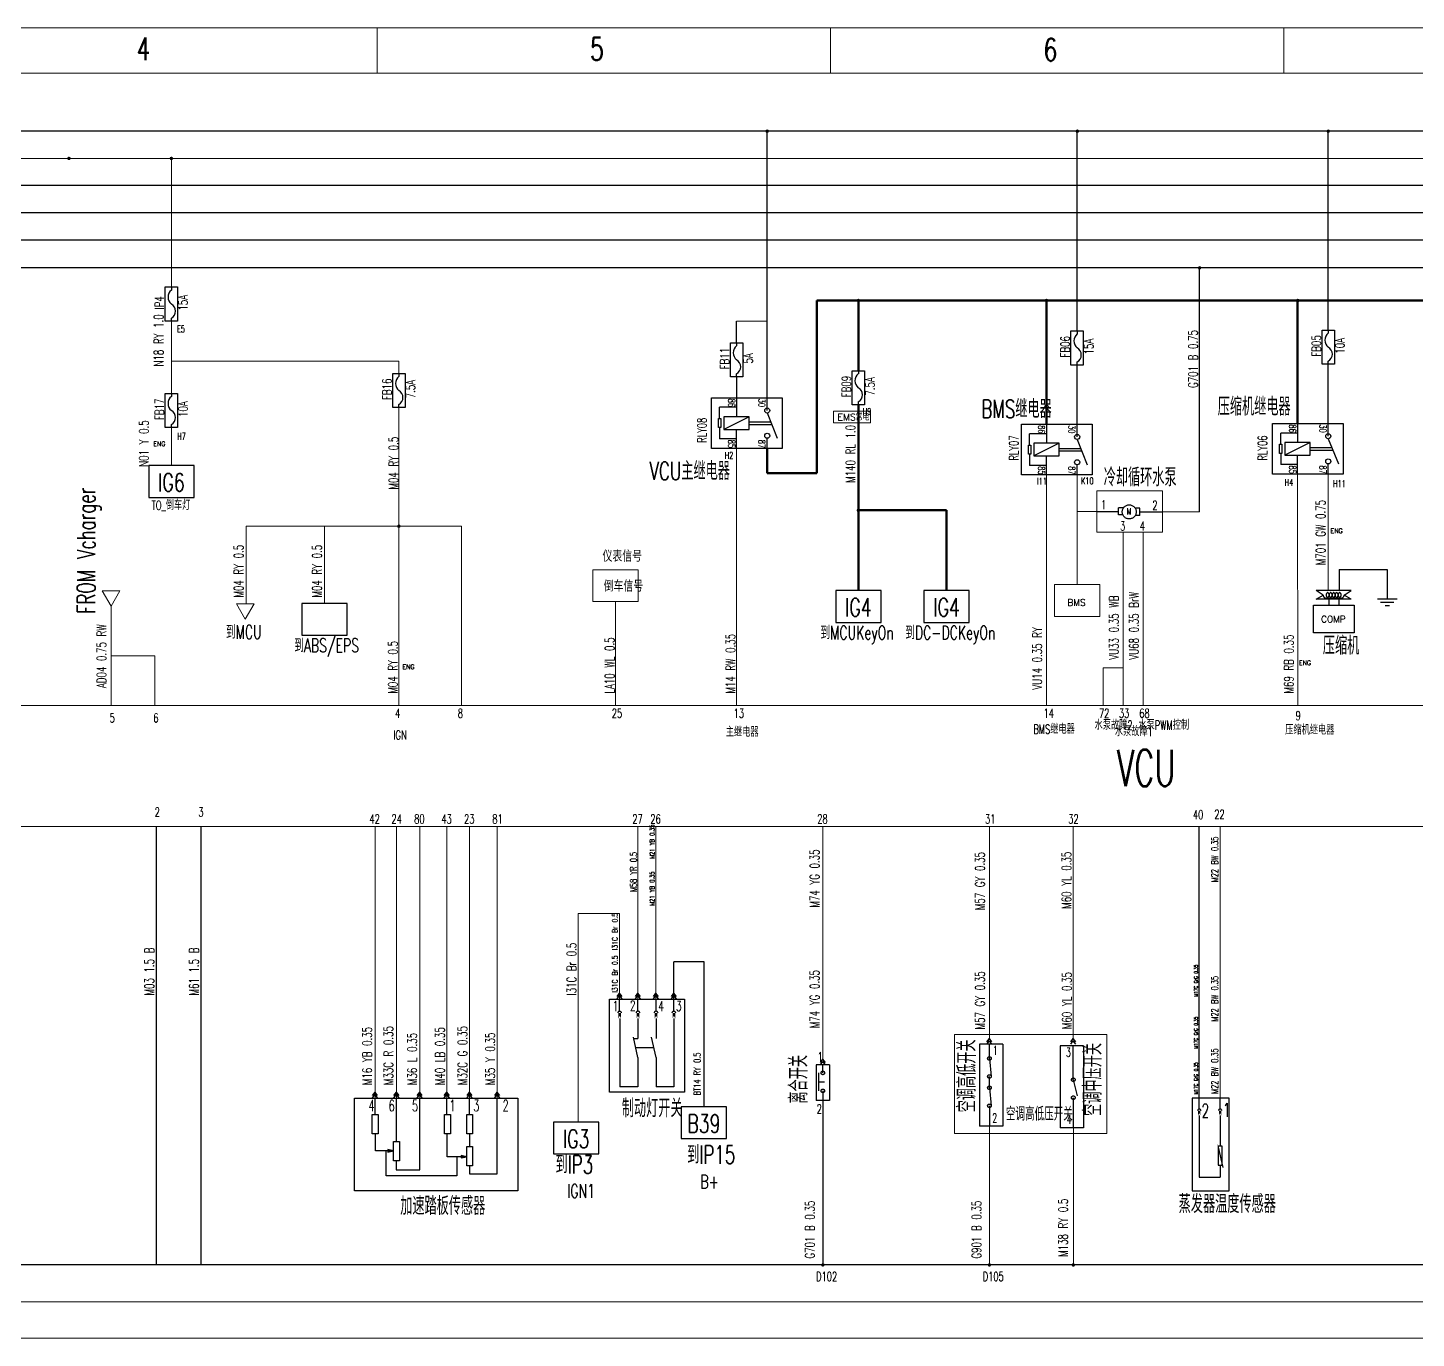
# Model space of a CAD drawing. Extents: x -5608 to -3197, y -2048 to 96.
# Drawn here: x -5281 to -4974.8, y -1742.8 to -1453.8 of the extents above; entities that cross this region are included whole.
import ezdxf
from ezdxf.enums import TextEntityAlignment as Align

# ---------------------------------------------------------------- set-up
doc = ezdxf.new("R2010")
doc.units = 0
doc.header["$LTSCALE"] = 25.4
doc.header["$MEASUREMENT"] = 0
for name, pattern in [('CENTER', [16, 13, -1, 1, -1]), ('DASHED', [0.75, 0.5, -0.25]), ('DASHED2', [0.375, 0.25, -0.125]), ('DASHEDX2', [38.1, 25.4, -12.7]), ('HIDDEN', [9.525, 6.35, -3.175]), ('PHANTOM', [17, 12, -1, 1, -1, 1, -1])]:
    doc.linetypes.add(name, pattern=pattern)
for name, color, linetype, lineweight in [('0Filament', 7, 'CONTINUOUS', 20), ('4CONTOUR', 4, 'CONTINUOUS', 50), ('5PHANTOM', 6, 'PHANTOM', 20), ('Lin', 4, 'CONTINUOUS', 50)]:
    doc.layers.add(name, color=color, linetype=linetype, lineweight=lineweight)
for name, color, linetype in [('1CENTER', 1, 'CENTER'), ('2FRAM', 2, 'CONTINUOUS'), ('3DASHED', 3, 'DASHED'), ('blue', 5, 'CONTINUOUS'), ('br', 35, 'CONTINUOUS'), ('LEGEND', 1, 'CONTINUOUS'), ('other layer', 7, 'CONTINUOUS'), ('导线', 7, 'CONTINUOUS')]:
    doc.layers.add(name, color=color, linetype=linetype)
doc.styles.add('HZ', font='txt.shx', dxfattribs={"width": 0.618, "height": 2.5, "bigfont": 'hztxt.shx'})
doc.styles.add('R', font='ROMANS.SHX')
doc.styles.add('样式 1', font='txt.shx', dxfattribs={"width": 0.7, "bigfont": 'gbcbig.shx'})

# ---------------------------------------------------------------- blocks, each defined once
blk = doc.blocks.new('pointer')
at = {"layer": 'other layer'}
blk.add_lwpolyline([(-5, 7), (-5, 0), (5, 0), (5, 7)], close=True, dxfattribs=at)
at = {"layer": 'other layer', "style": 'HZ', "width": 0.7, "flags": 8}
blk.add_attdef('FR', text='', height=4, dxfattribs=at).set_placement((0, 1.3), align=Align.CENTER)
blk = doc.blocks.new('RLY')
at = {"layer": 'LEGEND', "color": 1}
for p, q in [((-8.94, 14.75), (-8.94, 9.22)), ((0, 11.06), (0, 14.75)), ((-8.94, 11.99), (-13.88, 11.99)), ((-13.88, 8.71), (-13.88, 11.99)), ((-5.25, 9.22), (-12.63, 9.22)), ((-5.25, 9.22), (-12.63, 5.53)), ((-12.63, 9.22), (-12.63, 5.53)), ((-5.25, 5.53), (-5.25, 9.22)), ((0, 10.33), (2.95, 2.95)), ((-13.88, 6.05), (-13.88, 2.77)), ((-12.63, 5.53), (-5.25, 5.53)), ((-8.94, 0), (-8.94, 5.53)), ((-5.25, 7.74), (1.03, 7.74)), ((-5.25, 7.01), (1.33, 7.01)), ((-8.94, 2.77), (-13.88, 2.77)), ((0, 0), (0, 2.95))]:
    blk.add_line(p, q, dxfattribs=at)
at = {"layer": 'LEGEND', "color": 1, "ltscale": 5}
blk.add_lwpolyline([(-16.22, 14.75), (4.35, 14.75), (4.35, 0), (-16.22, 0)], close=True, dxfattribs=at)
at = {"layer": 'LEGEND', "color": 1}
blk.add_lwpolyline([(-14.25, 8.71), (-13.52, 8.71), (-13.52, 6.05), (-14.25, 6.05)], close=True, dxfattribs=at)
for centre in [(0, 11.06), (0, 3.69)]:
    blk.add_circle(centre, 0.738, dxfattribs=at)
at = {"layer": 'LEGEND', "color": 1, "ltscale": 0.1, "style": 'HZ', "width": 0.67}
for s, p in [('86', (-11.39, 14.5)), ('30', (-2.55, 14.5)), ('85', (-11.39, 2.51)), ('87', (-2.55, 2.51))]:
    blk.add_text(s, height=2, rotation=270, dxfattribs=at).set_placement(p)
blk = doc.blocks.new('FUSE')
at = {"layer": 'other layer', "color": 1}
for p, q in [((0, 7.53), (0, 6.85)), ((0, 0), (0, 0.68))]:
    blk.add_line(p, q, dxfattribs=at)
at = {"layer": 'other layer', "color": 1, "linetype": 'HIDDEN'}
blk.add_lwpolyline([(-1.36, 7.53), (1.36, 7.53), (1.36, 0), (-1.36, 0)], close=True, dxfattribs=at)
at = {"layer": 'other layer', "color": 1}
for centre, radius, start, end in [((1.24, 5.31), 1.98, 128.8945, 231.1055), ((-0.84, 2.22), 1.75, 298.4847, 61.5153)]:
    blk.add_arc(centre, radius, start, end, dxfattribs=at)
at = {"layer": 'other layer', "linetype": 'DASHED2', "style": 'HZ', "width": 0.7}
for tag, p in [('FUSE', (-1.64, 4.03)), ('10A', (3.57, 4.06))]:
    blk.add_attdef(tag, text='', height=2, rotation=90, dxfattribs=at).set_placement(p, align=Align.CENTER)
blk = doc.blocks.new('gnd')
at = {"layer": 'blue', "color": 2, "ltscale": 0.1}
for p, q in [((0, 0), (0, -3.01)), ((-2.16, -3.01), (2.16, -3.01)), ((-1.46, -3.77), (1.46, -3.77)), ((-0.48, -4.52), (0.48, -4.52))]:
    blk.add_line(p, q, dxfattribs=at)

msp = doc.modelspace()

# ---------------------------------------------------------------- hatches: boundary and pattern name
at = {"layer": '0Filament', "ltscale": 0.1}
for points in [[(-5118.34, -1476.6, 1), (-5117.55, -1476.6, 1)], [(-5049.94, -1476.6, 1), (-5049.15, -1476.6, 1)], [(-4994.6, -1476.6, 1), (-4993.81, -1476.6, 1)], [(-5272.32, -1482.6, 1), (-5271.53, -1482.6, 1)], [(-5249.74, -1482.6, 1), (-5248.95, -1482.6, 1)], [(-5022.98, -1506.74, 1), (-5022.19, -1506.74, 1)], [(-5098.23, -1513.93, 1), (-5097.44, -1513.93, 1)], [(-5056.73, -1513.93, 1), (-5055.93, -1513.93, 1)], [(-5001.33, -1513.93, 1), (-5000.53, -1513.93, 1)], [(-5098.23, -1560.2, 1), (-5097.44, -1560.2, 1)], [(-5199.57, -1563.71, 1), (-5198.77, -1563.71, 1)], [(-5106.06, -1726.6, 1), (-5105.27, -1726.6, 1)], [(-5069.33, -1726.6, 1), (-5068.54, -1726.6, 1)], [(-5050.83, -1726.6, 1), (-5050.04, -1726.6, 1)]]:
    msp.add_hatch(color=0, dxfattribs=at).paths.add_polyline_path(points)
at = {"layer": '1CENTER', "linetype": 'DASHEDX2', "ltscale": 0.1}
for points in [[(-5201.58, -1701.16), (-5201.58, -1701.7), (-5200.36, -1701.43)], [(-5185.44, -1702.46), (-5185.44, -1703), (-5184.21, -1702.73)]]:
    msp.add_hatch(color=256, dxfattribs=at).paths.add_polyline_path(points)

# ---------------------------------------------------------------- linework, layer by layer
at = {"layer": '0Filament', "color": 7}
msp.add_line((-5603.98, -1453.79), (-3501.98, -1453.79), dxfattribs=at)
at = {"layer": '0Filament'}
for p, q in [((-5203.98, -1463.79), (-5203.98, -1453.79)), ((-5103.98, -1463.79), (-5103.98, -1453.79)), ((-5003.98, -1463.79), (-5003.98, -1453.79)), ((-5124.7, -1546.54), (-5124.7, -1603.25)), ((-5049.58, -1552.38), (-5049.58, -1576.59)), ((-5000.96, -1552.21), (-5000.93, -1603.25)), ((-4994.21, -1552.21), (-4994.21, -1577.85)), ((-5039.43, -1594.94), (-5043.85, -1594.94)), ((-5204.41, -1689.82), (-5204.41, -1629.94)), ((-5199.7, -1689.82), (-5199.7, -1629.94)), ((-5194.56, -1689.82), (-5194.56, -1629.94)), ((-5188.6, -1689.82), (-5188.6, -1629.94)), ((-5188.6, -1671.58), (-5188.6, -1629.94)), ((-5183.56, -1689.82), (-5183.56, -1629.94)), ((-5177.48, -1689.82), (-5177.48, -1629.94)), ((-5018.04, -1644.26), (-5018.04, -1629.94)), ((-5018.04, -1689.82), (-5018.04, -1644.26))]:
    msp.add_line(p, q, dxfattribs=at)
at = {"layer": '0Filament', "color": 2}
msp.add_line((-5593.98, -1463.79), (-3511.98, -1463.79), dxfattribs=at)
at = {"layer": '0Filament', "linetype": 'Continuous'}
msp.add_line((-5056.33, -1552.38), (-5056.33, -1603.25), dxfattribs=at)
at = {"layer": '0Filament', "color": 0, "ltscale": 0.1}
for p, q in [((-5146.44, -1629.94), (-5146.44, -1667.97)), ((-5142.47, -1667.98), (-5142.47, -1629.94)), ((-5068.93, -1629.94), (-5068.93, -1676.66)), ((-5050.43, -1629.94), (-5050.43, -1676.66))]:
    msp.add_line(p, q, dxfattribs=at)
at = {"layer": '0Filament', "ltscale": 0.1}
msp.add_line((-5105.67, -1681.21), (-5105.67, -1629.94), dxfattribs=at)
at = {"layer": '0Filament', "color": 2, "ltscale": 0.1}
msp.add_line((-5068.93, -1696), (-5068.93, -1726.6), dxfattribs=at)
at = {"layer": '0Filament', "color": 7, "linetype": 'Continuous'}
msp.add_lwpolyline([(-5306.42, -1603.25), (-4791.79, -1603.25), (-4791.79, -1629.94), (-5306.42, -1629.94)], close=True, dxfattribs=at)
at = {"layer": '1CENTER', "color": 1, "linetype": 'ByBlock'}
msp.add_line((-3581.45, -1476.6), (-5502.67, -1476.6), dxfattribs=at)
at = {"layer": '1CENTER', "color": 1}
for p, q in [((-5117.94, -1535.68), (-5117.94, -1476.6)), ((-5049.55, -1520.63), (-5049.55, -1476.6)), ((-4994.21, -1520.46), (-4994.21, -1476.6)), ((-5124.7, -1523.24), (-5124.7, -1518.52)), ((-5124.71, -1530.81), (-5124.71, -1535.39)), ((-5049.58, -1541.23), (-5049.58, -1528.16)), ((-4994.21, -1541.06), (-4994.21, -1527.99)), ((-5045.24, -1560.44), (-5040.43, -1560.44)), ((-5040.43, -1561.22), (-5040.43, -1559.67)), ((-5039.39, -1559.67), (-5040.43, -1559.67)), ((-5039.5, -1561.22), (-5040.43, -1561.22)), ((-5035.78, -1559.76), (-5036.76, -1559.76)), ((-5035.78, -1561.32), (-5036.76, -1561.32)), ((-5035.78, -1561.32), (-5035.78, -1559.76)), ((-5035.78, -1560.54), (-5030.78, -1560.54)), ((-4995.34, -1578.88), (-4996.89, -1577.85)), ((-4989.15, -1577.85), (-4996.89, -1577.85)), ((-4996.89, -1579.78), (-4995.34, -1578.88)), ((-4989.15, -1579.78), (-4996.89, -1579.78)), ((-4994.02, -1581.1), (-4994.02, -1579.79)), ((-4991.78, -1581.1), (-4991.78, -1579.79)), ((-4990.7, -1578.88), (-4989.15, -1577.85)), ((-4989.15, -1579.78), (-4990.7, -1578.88)), ((-5131.83, -1691.72), (-5131.83, -1659.75)), ((-5150.48, -1670.68), (-5150.48, -1667.98)), ((-5146.44, -1670.66), (-5146.44, -1667.97)), ((-5142.45, -1670.66), (-5142.45, -1667.97)), ((-5138.53, -1670.68), (-5138.53, -1667.98)), ((-5150.46, -1672.24), (-5150.46, -1687.35)), ((-5146.44, -1672.24), (-5146.44, -1676.7)), ((-5142.45, -1672.24), (-5142.45, -1676.7)), ((-5138.51, -1672.24), (-5138.51, -1687.35)), ((-5146.44, -1680.89), (-5146.44, -1687.35)), ((-5142.45, -1680.89), (-5142.45, -1687.35)), ((-5068.93, -1681.07), (-5068.54, -1685.04)), ((-5050.43, -1685.76), (-5049.57, -1689.32)), ((-5204.96, -1689.24), (-5204.41, -1688.5)), ((-5204.96, -1689.77), (-5204.41, -1689.03)), ((-5203.85, -1689.24), (-5204.41, -1688.5)), ((-5203.85, -1689.77), (-5204.41, -1689.03)), ((-5204.41, -1693.47), (-5204.41, -1689.82)), ((-5204.41, -1693.47), (-5204.41, -1689.82)), ((-5200.25, -1689.24), (-5199.7, -1688.5)), ((-5200.25, -1689.77), (-5199.7, -1689.03)), ((-5199.14, -1689.24), (-5199.7, -1688.5)), ((-5199.14, -1689.77), (-5199.7, -1689.03)), ((-5199.7, -1699.3), (-5199.7, -1689.82)), ((-5199.7, -1699.3), (-5199.7, -1689.82)), ((-5195.11, -1689.24), (-5194.55, -1688.5)), ((-5195.11, -1689.77), (-5194.55, -1689.03)), ((-5194.56, -1705.63), (-5194.56, -1689.82)), ((-5194.56, -1705.63), (-5194.56, -1689.82)), ((-5194, -1689.24), (-5194.55, -1688.5)), ((-5194, -1689.77), (-5194.55, -1689.03)), ((-5189.15, -1689.24), (-5188.59, -1688.5)), ((-5189.15, -1689.77), (-5188.59, -1689.03)), ((-5188.6, -1693.53), (-5188.6, -1689.82)), ((-5188.6, -1693.53), (-5188.6, -1689.82)), ((-5188.04, -1689.24), (-5188.59, -1688.5)), ((-5188.04, -1689.77), (-5188.59, -1689.03)), ((-5184.11, -1689.24), (-5183.56, -1688.5)), ((-5184.11, -1689.77), (-5183.56, -1689.03)), ((-5183, -1689.24), (-5183.56, -1688.5)), ((-5183, -1689.77), (-5183.56, -1689.03)), ((-5183.56, -1693.53), (-5183.56, -1689.82)), ((-5183.56, -1693.53), (-5183.56, -1689.82)), ((-5178.03, -1689.24), (-5177.47, -1688.5)), ((-5178.03, -1689.77), (-5177.47, -1689.03)), ((-5177.48, -1706.48), (-5177.48, -1689.82)), ((-5177.48, -1706.48), (-5177.48, -1689.82)), ((-5176.92, -1689.24), (-5177.47, -1688.5)), ((-5176.92, -1689.77), (-5177.47, -1689.03)), ((-5146.44, -1687.35), (-5150.46, -1687.35)), ((-5138.51, -1687.35), (-5142.45, -1687.35)), ((-5068.93, -1687.54), (-5068.54, -1691.51)), ((-5022.65, -1692.25), (-5022.65, -1689.82)), ((-5018.04, -1692.25), (-5018.04, -1689.82)), ((-5205.04, -1697.68), (-5205.04, -1693.42)), ((-5205.04, -1693.42), (-5203.74, -1693.42)), ((-5205.04, -1697.68), (-5205.04, -1693.42)), ((-5205.04, -1693.42), (-5203.74, -1693.42)), ((-5203.74, -1693.42), (-5203.74, -1697.68)), ((-5203.74, -1693.42), (-5203.74, -1697.68)), ((-5189.09, -1697.68), (-5189.09, -1693.42)), ((-5189.09, -1693.42), (-5187.79, -1693.42)), ((-5189.09, -1697.68), (-5189.09, -1693.42)), ((-5189.09, -1693.42), (-5187.79, -1693.42)), ((-5187.79, -1693.42), (-5187.79, -1697.68)), ((-5187.79, -1693.42), (-5187.79, -1697.68)), ((-5184.21, -1697.68), (-5184.21, -1693.42)), ((-5184.21, -1693.42), (-5182.92, -1693.42)), ((-5184.21, -1697.68), (-5184.21, -1693.42)), ((-5184.21, -1693.42), (-5182.92, -1693.42)), ((-5182.92, -1693.42), (-5182.92, -1697.68)), ((-5182.92, -1693.42), (-5182.92, -1697.68)), ((-5022.66, -1693.66), (-5022.66, -1707.28)), ((-5018.05, -1693.66), (-5018.05, -1700.4)), ((-5203.74, -1697.68), (-5205.04, -1697.68)), ((-5203.74, -1697.68), (-5205.04, -1697.68)), ((-5204.33, -1701.43), (-5204.33, -1697.67)), ((-5204.33, -1701.43), (-5204.33, -1697.67)), ((-5200.34, -1703.63), (-5200.34, -1699.36)), ((-5200.34, -1699.36), (-5199.04, -1699.36)), ((-5200.34, -1703.63), (-5200.34, -1699.36)), ((-5200.34, -1699.36), (-5199.04, -1699.36)), ((-5199.04, -1699.36), (-5199.04, -1703.63)), ((-5199.04, -1699.36), (-5199.04, -1703.63)), ((-5187.79, -1697.68), (-5189.09, -1697.68)), ((-5187.79, -1697.68), (-5189.09, -1697.68)), ((-5188.54, -1702.73), (-5188.54, -1697.68)), ((-5188.54, -1702.73), (-5188.54, -1697.68)), ((-5182.92, -1697.68), (-5184.21, -1697.68)), ((-5182.92, -1697.68), (-5184.21, -1697.68)), ((-5183.51, -1700.53), (-5183.51, -1697.67)), ((-5183.51, -1700.53), (-5183.51, -1697.67)), ((-5200.36, -1701.43), (-5204.33, -1701.43)), ((-5200.36, -1701.43), (-5204.33, -1701.43)), ((-5184.21, -1704.77), (-5184.21, -1700.51)), ((-5184.21, -1700.51), (-5182.92, -1700.51)), ((-5184.21, -1704.77), (-5184.21, -1700.51)), ((-5184.21, -1700.51), (-5182.92, -1700.51)), ((-5182.92, -1700.51), (-5182.92, -1704.77)), ((-5182.92, -1700.51), (-5182.92, -1704.77)), ((-5199.04, -1703.63), (-5200.34, -1703.63)), ((-5199.04, -1703.63), (-5200.34, -1703.63)), ((-5199.75, -1703.61), (-5199.75, -1705.63)), ((-5199.75, -1703.61), (-5199.75, -1705.63)), ((-5184.21, -1702.73), (-5188.54, -1702.73)), ((-5184.21, -1702.73), (-5188.54, -1702.73)), ((-5182.92, -1704.77), (-5184.21, -1704.77)), ((-5182.92, -1704.77), (-5184.21, -1704.77)), ((-5183.6, -1704.73), (-5183.6, -1706.48)), ((-5183.6, -1704.73), (-5183.6, -1706.48)), ((-5018.05, -1704.58), (-5018.05, -1707.28)), ((-5199.75, -1705.63), (-5194.56, -1705.63)), ((-5199.75, -1705.63), (-5194.56, -1705.63)), ((-5183.6, -1706.48), (-5177.48, -1706.48)), ((-5183.6, -1706.48), (-5177.48, -1706.48)), ((-5022.66, -1707.28), (-5018.05, -1707.28))]:
    msp.add_line(p, q, dxfattribs=at)
at = {"layer": '1CENTER', "color": 1, "ltscale": 0.1}
for p, q in [((-5138.53, -1667.98), (-5138.53, -1659.75)), ((-5138.53, -1667.98), (-5138.53, -1659.75)), ((-5131.83, -1659.75), (-5138.53, -1659.75)), ((-5068.93, -1681.07), (-5068.93, -1677.93)), ((-5050.43, -1685.76), (-5050.43, -1678.25)), ((-5105.67, -1684.25), (-5105.67, -1682.48)), ((-5106.6, -1684.25), (-5106.6, -1688.22)), ((-5106.6, -1686.24), (-5105.28, -1686.24)), ((-5068.93, -1687.54), (-5068.93, -1685.04)), ((-5105.67, -1688.22), (-5105.67, -1690.35)), ((-5050.43, -1689.72), (-5050.43, -1696.33)), ((-5068.93, -1691.51), (-5068.93, -1696))]:
    msp.add_line(p, q, dxfattribs=at)
at = {"layer": '1CENTER', "color": 1, "linetype": 'HIDDEN', "ltscale": 5}
for p, q in [((-5151.04, -1667.37), (-5150.48, -1666.64)), ((-5151.04, -1667.9), (-5150.48, -1667.16)), ((-5149.93, -1667.37), (-5150.48, -1666.64)), ((-5149.93, -1667.9), (-5150.48, -1667.16)), ((-5147, -1667.37), (-5146.44, -1666.64)), ((-5147, -1667.9), (-5146.44, -1667.16)), ((-5145.89, -1667.37), (-5146.44, -1666.64)), ((-5145.89, -1667.9), (-5146.44, -1667.16)), ((-5143.03, -1667.41), (-5142.47, -1666.67)), ((-5143.03, -1667.94), (-5142.47, -1667.2)), ((-5141.92, -1667.41), (-5142.47, -1666.67)), ((-5141.92, -1667.94), (-5142.47, -1667.2)), ((-5139.08, -1667.37), (-5138.53, -1666.64)), ((-5139.08, -1667.9), (-5138.53, -1667.16)), ((-5137.97, -1667.37), (-5138.53, -1666.64)), ((-5137.97, -1667.9), (-5138.53, -1667.16)), ((-5202, -1706.98), (-5202, -1701.43)), ((-5186.38, -1702.73), (-5186.38, -1706.98)), ((-5186.38, -1706.98), (-5202, -1706.98))]:
    msp.add_line(p, q, dxfattribs=at)
at = {"layer": '1CENTER', "ltscale": 0.1}
for p, q in [((-5146.44, -1680.89), (-5147.42, -1676.36)), ((-5147.33, -1676.7), (-5146.44, -1676.7)), ((-5142.45, -1680.89), (-5143.43, -1676.36))]:
    msp.add_line(p, q, dxfattribs=at)
at = {"layer": '1CENTER', "color": 1, "linetype": 'DASHEDX2'}
for p, q in [((-5071.15, -1677.93), (-5071.15, -1696)), ((-5066, -1677.93), (-5071.15, -1677.93)), ((-5069.49, -1677.4), (-5068.93, -1676.66)), ((-5069.49, -1677.93), (-5068.93, -1677.19)), ((-5068.38, -1677.4), (-5068.93, -1676.66)), ((-5068.38, -1677.93), (-5068.93, -1677.19)), ((-5066, -1677.93), (-5066, -1696)), ((-5050.99, -1677.4), (-5050.43, -1676.66)), ((-5050.99, -1677.93), (-5050.43, -1677.19)), ((-5049.88, -1677.4), (-5050.43, -1676.66)), ((-5049.88, -1677.93), (-5050.43, -1677.19)), ((-5053.34, -1678.25), (-5053.34, -1696.33)), ((-5048.19, -1678.25), (-5053.34, -1678.25)), ((-5048.19, -1678.25), (-5048.19, -1696.33)), ((-5107.14, -1682.48), (-5107.14, -1690.35)), ((-5104.19, -1682.48), (-5107.14, -1682.48)), ((-5106.22, -1681.95), (-5105.67, -1681.21)), ((-5106.22, -1682.48), (-5105.67, -1681.74)), ((-5105.11, -1681.95), (-5105.67, -1681.21)), ((-5105.11, -1682.48), (-5105.67, -1681.74)), ((-5104.19, -1682.48), (-5104.19, -1690.35)), ((-5104.19, -1690.35), (-5107.14, -1690.35)), ((-5066, -1696), (-5071.15, -1696)), ((-5048.19, -1696.33), (-5053.34, -1696.33))]:
    msp.add_line(p, q, dxfattribs=at)
at = {"layer": '1CENTER', "linetype": 'HIDDEN', "ltscale": 2}
msp.add_line((-5146.93, -1678.67), (-5142.94, -1678.67), dxfattribs=at)
at = {"layer": '1CENTER', "color": 1}
for points in [[(-4988.48, -1587.25), (-4997.48, -1587.25), (-4997.48, -1581.1), (-4988.48, -1581.1)], [(-5018.5, -1704.58), (-5017.6, -1704.58), (-5017.6, -1700.4), (-5018.5, -1700.4)]]:
    msp.add_lwpolyline(points, close=True, dxfattribs=at)
at = {"layer": '1CENTER', "color": 1, "linetype": 'HIDDEN', "ltscale": 5}
for points in [[(-5136.18, -1688.52), (-5152.72, -1688.52), (-5152.72, -1667.98), (-5136.18, -1667.98)], [(-5172.93, -1710.26), (-5208.94, -1710.26), (-5208.94, -1689.82), (-5172.93, -1689.82)], [(-5172.93, -1710.26), (-5208.94, -1710.26), (-5208.94, -1689.82), (-5172.93, -1689.82)], [(-5016.08, -1689.82), (-5024.25, -1689.82), (-5024.25, -1710.26), (-5016.08, -1710.26)]]:
    msp.add_lwpolyline(points, close=True, dxfattribs=at)
at = {"layer": '1CENTER', "color": 1}
for points, const_width in [([(-5150.46, -1672.24), (-5150.46, -1672.24), (-5150.46, -1671.08), (-5150.46, -1671.08)], 0.569), ([(-5146.44, -1672.24), (-5146.44, -1672.24), (-5146.44, -1671.08), (-5146.44, -1671.08)], 0.569), ([(-5142.45, -1672.24), (-5142.45, -1672.24), (-5142.45, -1671.08), (-5142.45, -1671.08)], 0.569), ([(-5138.51, -1672.24), (-5138.51, -1672.24), (-5138.51, -1671.08), (-5138.51, -1671.08)], 0.569), ([(-5022.66, -1693.66), (-5022.66, -1693.66), (-5022.66, -1692.61), (-5022.66, -1692.61)], 0.513), ([(-5018.05, -1693.66), (-5018.05, -1693.66), (-5018.05, -1692.61), (-5018.05, -1692.61)], 0.513)]:
    msp.add_lwpolyline(points, close=True, dxfattribs=dict(at, const_width=const_width))
at = {"layer": '1CENTER', "linetype": 'DASHEDX2', "ltscale": 0.1}
for points in [[(-5200.36, -1701.43), (-5201.58, -1701.16), (-5201.58, -1701.7)], [(-5184.21, -1702.73), (-5185.44, -1702.46), (-5185.44, -1703)]]:
    msp.add_lwpolyline(points, close=True, dxfattribs=at)
at = {"layer": '1CENTER', "color": 1}
msp.add_lwpolyline([(-5018.46, -1700.61), (-5017.49, -1705.1)], dxfattribs=at)
for centre, radius in [((-5038.1, -1560.54), 1.55), ((-5068.93, -1681.07), 0.395), ((-5105.67, -1684.25), 0.395), ((-5068.93, -1685.04), 0.395), ((-5068.93, -1687.54), 0.395), ((-5050.43, -1685.76), 0.395), ((-5105.67, -1688.22), 0.395), ((-5050.43, -1689.72), 0.395), ((-5068.93, -1691.51), 0.395)]:
    msp.add_circle(centre, radius, dxfattribs=at)
for centre, radius, start, end in [((-4994.68, -1578.88), 0.667, 180, 60.2108), ((-4994.01, -1578.88), 0.667, 120, 60), ((-4993.34, -1578.88), 0.667, 118.6855, 60), ((-4992.67, -1578.88), 0.667, 118.6854, 61.3146), ((-4992.03, -1578.88), 0.667, 116.1039, 60), ((-4991.37, -1578.88), 0.667, 118.6854, 0), ((-5150.48, -1671.12), 0.442, 13.9264, 163.9525), ((-5146.44, -1671.1), 0.442, 13.9264, 163.9525), ((-5142.45, -1671.1), 0.442, 13.9264, 163.9525), ((-5138.53, -1671.12), 0.442, 13.9264, 163.9525), ((-5022.65, -1692.65), 0.399, 16.0475, 166.0736), ((-5018.04, -1692.65), 0.399, 16.0475, 166.0736)]:
    msp.add_arc(centre, radius, start, end, dxfattribs=at)
for points in [[(-5018.34, -1700.59), (-5018.62, -1699.88), (-5018.58, -1700.64)], [(-5017.77, -1704.39), (-5017.49, -1705.1), (-5017.53, -1704.34)]]:
    msp.add_solid(points, dxfattribs=at)
at = {"layer": '2FRAM', "color": 2, "ltscale": 0.1}
for p, q in [((-3581.45, -1506.74), (-5502.67, -1506.74)), ((-5252.73, -1629.94), (-5252.73, -1726.6)), ((-5242.88, -1629.94), (-5242.88, -1726.6)), ((-5105.67, -1690.35), (-5105.67, -1726.6)), ((-3581.45, -1726.6), (-5502.67, -1726.6))]:
    msp.add_line(p, q, dxfattribs=at)
at = {"layer": '2FRAM', "color": 2}
for p, q in [((-5022.58, -1560.54), (-5022.58, -1506.74)), ((-4991.81, -1573.24), (-4991.81, -1577.85)), ((-4991.81, -1573.24), (-4981.2, -1573.24)), ((-4981.2, -1573.24), (-4981.2, -1576.7))]:
    msp.add_line(p, q, dxfattribs=at)
at = {"layer": '2FRAM', "color": 0, "linetype": 'Continuous'}
for p, q in [((-5022.65, -1668.66), (-5022.65, -1629.94)), ((-5022.65, -1689.82), (-5022.65, -1668.66))]:
    msp.add_line(p, q, dxfattribs=at)
at = {"layer": '3DASHED', "color": 3, "linetype": 'ByBlock'}
msp.add_line((-3581.45, -1494.6), (-5502.67, -1494.6), dxfattribs=at)
at = {"layer": '3DASHED', "color": 88, "linetype": 'ByBlock', "lineweight": 9}
msp.add_line((-5502.61, -1734.76), (-3581.45, -1734.76), dxfattribs=at)
at = {"layer": '4CONTOUR', "color": 4, "ltscale": 0.1}
for p, q in [((-5106.99, -1513.93), (-4886.9, -1513.93)), ((-5106.99, -1513.93), (-5106.99, -1552.02)), ((-5117.94, -1552.02), (-5117.94, -1546.54)), ((-5106.99, -1552.02), (-5117.94, -1552.02))]:
    msp.add_line(p, q, dxfattribs=at)
at = {"layer": '4CONTOUR', "color": 4}
for p, q in [((-5097.84, -1529.41), (-5097.84, -1514.21)), ((-5056.33, -1541.23), (-5056.33, -1513.93)), ((-5000.96, -1541.06), (-5000.96, -1513.93)), ((-5097.83, -1577.9), (-5097.83, -1536.94)), ((-5097.83, -1560.2), (-5078.39, -1560.2)), ((-5078.39, -1560.2), (-5078.39, -1577.9))]:
    msp.add_line(p, q, dxfattribs=at)
at = {"layer": '4CONTOUR', "color": 140, "lineweight": 9}
msp.add_line((-5502.61, -1742.76), (-3581.45, -1742.76), dxfattribs=at)
at = {"layer": '5PHANTOM', "color": 6, "linetype": 'ByBlock'}
msp.add_line((-3581.45, -1482.6), (-5502.67, -1482.6), dxfattribs=at)
at = {"layer": '5PHANTOM', "color": 6}
for p, q in [((-5249.34, -1510.95), (-5249.34, -1482.6)), ((-5199.17, -1530.01), (-5199.17, -1527.31)), ((-5199.17, -1537.54), (-5199.17, -1603.25)), ((-5232.88, -1580.72), (-5232.88, -1563.71)), ((-5215.6, -1580.72), (-5215.6, -1563.71)), ((-5151.36, -1580.3), (-5151.36, -1603.25)), ((-5159.6, -1695.1), (-5159.6, -1649.12)), ((-5150.48, -1667.98), (-5150.48, -1649.12)), ((-5150.48, -1667.98), (-5150.48, -1658.83))]:
    msp.add_line(p, q, dxfattribs=at)
at = {"layer": '5PHANTOM', "color": 6, "ltscale": 0.1}
for p, q in [((-5249.34, -1518.48), (-5249.34, -1534.42)), ((-5249.34, -1541.95), (-5249.34, -1550.35)), ((-5159.6, -1649.12), (-5150.48, -1649.12))]:
    msp.add_line(p, q, dxfattribs=at)
at = {"layer": '5PHANTOM', "color": 1, "linetype": 'PHANTOM'}
for p, q in [((-5124.7, -1518.52), (-5117.94, -1518.52)), ((-5199.17, -1563.71), (-5185.33, -1563.71)), ((-5185.33, -1563.71), (-5185.33, -1603.25)), ((-5262.65, -1603.25), (-5262.65, -1581.3)), ((-5262.65, -1592.28), (-5252.99, -1592.28)), ((-5252.99, -1603.25), (-5252.99, -1592.28))]:
    msp.add_line(p, q, dxfattribs=at)
at = {"layer": '5PHANTOM', "color": 6, "linetype": 'ByBlock', "ltscale": 0.1}
for p, q in [((-5199.17, -1527.31), (-5249.34, -1527.31)), ((-5199.17, -1563.71), (-5232.88, -1563.71))]:
    msp.add_line(p, q, dxfattribs=at)
at = {"layer": '5PHANTOM', "color": 0, "linetype": 'PHANTOM'}
for p, q in [((-5045.24, -1560.44), (-5049.58, -1560.44)), ((-5030.78, -1560.54), (-5022.58, -1560.54)), ((-5039.43, -1565.03), (-5039.43, -1603.25)), ((-5035.01, -1565.03), (-5035.01, -1603.25)), ((-5043.85, -1594.94), (-5043.85, -1603.25))]:
    msp.add_line(p, q, dxfattribs=at)
at = {"layer": '5PHANTOM', "color": 2, "linetype": 'Continuous'}
msp.add_line((-5050.4, -1726.6), (-5050.4, -1696.33), dxfattribs=at)
at = {"layer": '5PHANTOM', "color": 1, "linetype": 'PHANTOM'}
for points in [[(-5103.34, -1538.37), (-5095.18, -1538.37), (-5095.18, -1540.94), (-5103.34, -1540.94)], [(-5030.78, -1555.9), (-5030.78, -1565.03), (-5045.24, -1565.03), (-5045.24, -1555.9)]]:
    msp.add_lwpolyline(points, close=True, dxfattribs=at)
at = {"layer": '5PHANTOM', "color": 0, "linetype": 'PHANTOM'}
for points in [[(-5156.36, -1573.3), (-5146.36, -1573.3), (-5146.36, -1580.3), (-5156.36, -1580.3)], [(-5054.58, -1576.59), (-5044.58, -1576.59), (-5044.58, -1583.59), (-5054.58, -1583.59)]]:
    msp.add_lwpolyline(points, close=True, dxfattribs=at)
at = {"layer": '5PHANTOM', "color": 1, "linetype": 'PHANTOM', "flags": 128}
for points in [[(-5262.65, -1581.3), (-5264.59, -1577.94), (-5260.71, -1577.94)], [(-5233.04, -1584.17), (-5234.98, -1580.81), (-5231.1, -1580.81)]]:
    msp.add_lwpolyline(points, close=True, dxfattribs=at)
at = {"layer": '5PHANTOM', "color": 1, "linetype": 'Continuous'}
msp.add_lwpolyline([(-5076.6, -1675.76), (-5043.02, -1675.76), (-5043.02, -1697.59), (-5076.6, -1697.59)], close=True, dxfattribs=at)
at = {"layer": 'blue', "color": 5}
msp.add_line((-3581.45, -1500.6), (-5502.67, -1500.6), dxfattribs=at)
at = {"layer": 'br', "color": 30}
msp.add_line((-3581.45, -1488.6), (-5502.67, -1488.6), dxfattribs=at)

# ---------------------------------------------------------------- block references
at = {"layer": '1CENTER', "linetype": 'DASHED2'}
for p, values in [((-5249.34, -1518.48), {'10A': '15A', 'FUSE': 'IP4'}), ((-5049.58, -1528.16), {'10A': '15A', 'FUSE': 'FB06'}), ((-4994.21, -1527.99), {'10A': '10A', 'FUSE': 'FB05'}), ((-5124.7, -1530.77), {'10A': '5A', 'FUSE': 'FB11'}), ((-5199.17, -1537.54), {'10A': '7.5A', 'FUSE': 'FB16'}), ((-5249.34, -1541.95), {'10A': '10A', 'FUSE': 'FB17'})]:
    msp.add_blockref('FUSE', p, dxfattribs=at).add_auto_attribs(values)
at = {"layer": '1CENTER', "linetype": 'DASHED2', "rotation": 359.9996162105074}
msp.add_blockref('FUSE', (-5097.84, -1536.94), dxfattribs=at).add_auto_attribs({'10A': '7.5A', 'FUSE': 'FB09'})
at = {"layer": '1CENTER', "xscale": 0.7556831027231965, "yscale": 0.7556831027231965, "zscale": 0.7556831027231965}
for p in [(-5117.94, -1546.54), (-5049.58, -1552.38), (-4994.21, -1552.21)]:
    msp.add_blockref('RLY', p, dxfattribs=at)
at = {"layer": '2FRAM', "color": 2, "ltscale": 0.1}
msp.add_blockref('gnd', (-4981.2, -1576.7), dxfattribs=at)
at = {"layer": '5PHANTOM'}
ref = msp.add_blockref('pointer', (-5249.34, -1557.35), dxfattribs=at)
ref.add_attrib('FR', 'IG6', dxfattribs={"layer": 'other layer', "color": 6, "height": 4, "style": 'HZ', "width": 0.7}).set_placement((-5249.34, -1556.05), align=Align.CENTER)
ref = msp.add_blockref('pointer', (-5131.9, -1698.72), dxfattribs=at)
ref.add_attrib('FR', 'B39', dxfattribs={"layer": 'other layer', "color": 6, "height": 4, "style": 'HZ', "width": 0.7}).set_placement((-5131.9, -1697.42), align=Align.CENTER)
ref = msp.add_blockref('pointer', (-5160.07, -1702.1), dxfattribs=at)
ref.add_attrib('FR', 'IG3', dxfattribs={"layer": 'other layer', "color": 6, "height": 4, "style": 'HZ', "width": 0.7}).set_placement((-5160.07, -1700.8), align=Align.CENTER)
at = {"layer": 'other layer'}
ref = msp.add_blockref('pointer', (-5097.83, -1584.9), dxfattribs=at)
ref.add_attrib('FR', 'IG4', dxfattribs={"color": 6, "height": 4, "style": 'HZ', "width": 0.7}).set_placement((-5097.83, -1583.6), align=Align.CENTER)
ref = msp.add_blockref('pointer', (-5078.39, -1584.9), dxfattribs=at)
ref.add_attrib('FR', 'IG4', dxfattribs={"color": 6, "height": 4, "style": 'HZ', "width": 0.7}).set_placement((-5078.39, -1583.6), align=Align.CENTER)
msp.add_blockref('pointer', (-5215.6, -1587.72), dxfattribs=at)

# ---------------------------------------------------------------- texts
at = {"layer": '0Filament', "style": 'HZ'}
for s, height, width, p in [('4', 5, 0.7, (-5256.98, -1460.95)), ('5', 5, 0.7, (-5156.98, -1460.95)), ('6', 5, 0.7, (-5056.98, -1461.13)), ('BMS继电器', 4, 0.67, (-5070.69, -1539.83)), ('压缩机继电器', 4, 0.67, (-5018.58, -1539.31)), ('VCU主继电器', 4, 0.67, (-5143.88, -1553.51)), ('冷却循环水泵', 4, 0.67, (-5043.73, -1554.89)), ('TO_倒车灯', 2, 0.67, (-5253.69, -1560.1)), ('到MCU', 3, 0.67, (-5237.31, -1588.55)), ('到MCUKeyOn', 3, 0.67, (-5106.19, -1588.68)), ('到DC-DCKeyOn', 3, 0.67, (-5087.47, -1588.68)), ('到ABS/EPS', 3, 0.67, (-5222.22, -1591.5)), ('压缩机', 4, 0.67, (-4995.4, -1592.02)), ('制动灯开关', 4, 0.67, (-5150, -1694.04)), ('到IP3', 4, 0.67, (-5164.63, -1706.46)), ('到IP15', 4, 0.67, (-5135.59, -1704.29)), ('加速踏板传感器', 4, 0.67, (-5198.87, -1715.57)), ('蒸发器温度传感器', 4, 0.67, (-5027.19, -1715.15))]:
    msp.add_text(s, height=height, dxfattribs=dict(at, width=width)).set_placement(p)
at = {"layer": '0Filament', "color": 1, "style": 'HZ', "width": 0.67}
for s, height, p in [('E5', 1.5, (-5248.13, -1520.95)), ('H9', 1.5, (-5096.88, -1539.14)), ('H7', 1.5, (-5248.04, -1544.64)), ('H2', 1.5, (-5127.32, -1548.84)), ('I11', 1.5, (-5058.42, -1554.52)), ('K10', 1.5, (-5048.74, -1554.46)), ('H4', 1.5, (-5003.84, -1554.81)), ('H11', 1.5, (-4993.15, -1555.07)), ('空调高低压开关', 3, (-5065.31, -1694.78)), ('B+', 3, (-5132.67, -1709.73)), ('IGN1', 3, (-5162.04, -1711.82))]:
    msp.add_text(s, height=height, dxfattribs=at).set_placement(p)
at = {"layer": '0Filament', "style": 'HZ', "width": 0.67}
for s, height, p in [('RLY08', 2, (-5131.34, -1545.31)), ('RLY07', 2, (-5062.54, -1549.22)), ('RLY06', 2, (-5007.7, -1549.22)), ('空调高低开关', 4, (-5071.93, -1692.95)), ('空调中压开关', 4, (-5044.16, -1693.73)), ('离合开关', 4, (-5109.04, -1691.02))]:
    msp.add_text(s, height=height, rotation=90, dxfattribs=at).set_placement(p)
at = {"layer": '0Filament', "lineweight": 0, "style": 'HZ', "width": 0.67}
msp.add_text('FROM Vcharger', height=4, rotation=90, dxfattribs=at).set_placement((-5266.14, -1583.07))
at = {"layer": '0Filament', "color": 6, "style": 'HZ', "width": 0.67}
for s, p in [('仪表信号', (-5154.26, -1571.55)), ('倒车信号', (-5154, -1578.15))]:
    msp.add_text(s, height=2.5, dxfattribs=at).set_placement(p)
at = {"layer": '0Filament', "color": 3, "ltscale": 0.1, "style": 'HZ', "width": 0.67}
for s, p in [('4', (-5200.02, -1605.94)), ('8', (-5186.17, -1605.94)), ('25', (-5152.21, -1605.94)), ('13', (-5125.34, -1605.94)), ('14', (-5057, -1605.94)), ('72', (-5044.78, -1605.94)), ('33', (-5040.37, -1605.94)), ('68', (-5035.89, -1605.94)), ('9', (-5001.41, -1606.46)), ('5', (-5262.95, -1606.97)), ('6', (-5253.32, -1606.97)), ('BMS继电器', (-5059.25, -1609.46)), ('水泵故障2', (-5045.74, -1608.57)), ('水泵PWM控制', (-5036.09, -1608.57)), ('压缩机继电器', (-5003.7, -1609.65)), ('IGN', (-5200.37, -1610.76)), ('主继电器', (-5127.08, -1610.11)), ('水泵故障1', (-5041.28, -1609.98)), ('2', (-5253.02, -1627.74)), ('3', (-5243.39, -1627.74)), ('42', (-5205.65, -1629.26)), ('24', (-5200.81, -1629.26)), ('80', (-5195.79, -1629.26)), ('43', (-5189.81, -1629.26)), ('23', (-5184.79, -1629.26)), ('81', (-5178.57, -1629.26)), ('27', (-5147.68, -1629.26)), ('26', (-5143.71, -1629.26)), ('28', (-5106.9, -1629.26)), ('31', (-5069.9, -1629.26)), ('32', (-5051.55, -1629.26)), ('40', (-5024.05, -1628.31)), ('22', (-5019.34, -1628.23))]:
    msp.add_text(s, height=2, dxfattribs=at).set_placement(p)
at = {"layer": '0Filament', "color": 3, "lineweight": 5, "ltscale": 0.1, "style": 'HZ', "width": 0.67}
for s, height, p in [('BT14 RY 0.5', 1.5, (-5132.64, -1689.21)), ('G701 B 0.35', 2.08, (-5107.48, -1725.19)), ('G901 B 0.35', 2.08, (-5070.72, -1725.19))]:
    msp.add_text(s, height=height, rotation=90, dxfattribs=at).set_placement(p)
at = {"layer": '0Filament', "insert": (-5034.35, -1617), "char_height": 8, "width": 237.1368, "attachment_point": 5, "style": 'HZ'}
msp.add_mtext('VCU', dxfattribs=at)
at = {"layer": '1CENTER', "color": 1, "style": 'HZ', "width": 0.67}
for s, height, p in [('1', 2, (-5044.33, -1559.97)), ('2', 2, (-5033.01, -1560.08)), ('3', 2, (-5040.12, -1564.64)), ('4', 2, (-5035.76, -1564.68)), ('1', 2.22, (-5152.03, -1670.63)), ('2', 2.22, (-5148.23, -1670.55)), ('4', 2.22, (-5141.97, -1670.65)), ('3', 2.22, (-5138.07, -1670.62)), ('1', 2, (-5106.85, -1681.71)), ('2', 2, (-5107.03, -1693.19))]:
    msp.add_text(s, height=height, dxfattribs=at).set_placement(p)
at = {"layer": '1CENTER', "color": 1, "style": 'HZ', "width": 1.124999}
msp.add_text('M', height=1.35, dxfattribs=at).set_placement((-5038.64, -1561.11), (-5037.63, -1561.11), align=Align.FIT)
at = {"layer": '1CENTER', "color": 1, "style": 'R'}
for s, p in [('BMS', (-5051.73, -1581.25)), ('COMP', (-4995.78, -1584.91))]:
    msp.add_text(s, height=1.44, dxfattribs=at).set_placement(p)
at = {"layer": '1CENTER', "color": 1, "ltscale": 2.5, "attachment_point": 1, "style": 'HZ'}
for s, insert, char_height, width in [('1', (-5068.14, -1678.29), 2, 1.4203), ('3', (-5052.05, -1678.71), 2, 23.7375), ('4', (-5205.87, -1690.22), 2.5, 1.2366), ('6', (-5201.44, -1690.22), 2.5, 23.7375), ('5', (-5196.27, -1690.22), 2.5, 12.491), ('1', (-5188.02, -1690.22), 2.5, 4.2168), ('3', (-5182.76, -1690.22), 2.5, 5.2251), ('2', (-5176.29, -1690.22), 2.5, 1.2366), ('2', (-5068.3, -1693.18), 2, 23.7375), ('4', (-5051.85, -1693.5), 2, 23.7375)]:
    msp.add_mtext(s, dxfattribs=dict(at, insert=insert, char_height=char_height, width=width))
at = {"layer": '1CENTER', "color": 1, "char_height": 3, "width": 2.4754, "attachment_point": 1, "style": 'HZ'}
for s, insert in [('2', (-5022.1, -1691.09)), ('1', (-5017.4, -1690.93))]:
    msp.add_mtext(s, dxfattribs=dict(at, insert=insert))
at = {"layer": '2FRAM', "color": 2, "ltscale": 0.1, "style": 'HZ', "width": 0.67}
for s, p in [('D102', (-5107.16, -1730.15)), ('D105', (-5070.42, -1730.15))]:
    msp.add_text(s, height=2, dxfattribs=at).set_placement(p)
at = {"layer": '3DASHED', "color": 3, "lineweight": 5, "ltscale": 0.1, "style": 'HZ', "width": 0.67}
for s, height, p in [('G701 B 0.75', 2.08, (-5022.98, -1533.21)), ('N01 Y 0.5', 2.08, (-5254.37, -1550.6)), ('M140 RL 1.0', 2.08, (-5098.53, -1554.13)), ('M04 RY 0.5', 2.08, (-5199.32, -1555.62)), ('M701 GW 0.75', 2.08, (-4994.84, -1572.29)), ('M04 RY 0.5', 2.08, (-5233.47, -1579.44)), ('M04 RY 0.5', 2.08, (-5216.19, -1579.44)), ('VU33 0.35 WB', 2.08, (-5040.44, -1593.13)), ('VU68 0.35 BrW', 2.08, (-5036.02, -1593.13)), ('AD04 0.75 RW', 2.08, (-5263.71, -1599.4)), ('VU14 0.35 RY', 2.08, (-5057.34, -1599.75)), ('M04 RY 0.5', 2.08, (-5199.45, -1600.63)), ('LA10 WL 0.5', 2.08, (-5151.64, -1600.63)), ('M14 RW 0.35', 2.08, (-5124.98, -1600.63)), ('M69 RB 0.35', 2.08, (-5001.88, -1600.6)), ('M21 YB 0.35', 1, (-5142.83, -1637.05)), ('M22 BW 0.35', 1.5, (-5018.49, -1642.2)), ('M58 YR 0.5', 1.5, (-5146.68, -1644.37)), ('M74 YG 0.35', 2.08, (-5106.44, -1647.81)), ('M57 GY 0.35', 2.08, (-5069.96, -1648.37)), ('M60 YL 0.35', 2.08, (-5050.91, -1648.07)), ('M21 YB 0.35', 1, (-5142.83, -1647.39)), ('I31C Br 0.5', 1.2, (-5150.94, -1657.19)), ('I31C Br 0.5', 2.08, (-5160.04, -1667.18)), ('M03 1.5 B', 2.08, (-5253.17, -1667.18)), ('M61 1.5 B', 2.08, (-5243.32, -1667.18)), ('I31C Br 0.5', 1.2, (-5150.93, -1666.57)), ('M74 YG 0.35', 2.08, (-5106.44, -1674.39)), ('M57 GY 0.35', 2.08, (-5069.96, -1674.68)), ('M60 YL 0.35', 2.08, (-5050.8, -1674.6)), ('M17C GrG 0.35', 0.8, (-5022.99, -1667.45)), ('M22 BW 0.35', 1.5, (-5018.49, -1672.92)), ('M16 YB 0.35', 2.08, (-5205.12, -1686.94)), ('M33C R 0.35', 2.08, (-5200.44, -1686.94)), ('M40 LB 0.35', 2.08, (-5189.07, -1686.94)), ('M32C G 0.35', 2.08, (-5184.11, -1686.94)), ('M17C GrG 0.35', 0.8, (-5022.99, -1678.93)), ('M36 L 0.35', 2.08, (-5195.19, -1686.94)), ('M35 Y 0.35', 2.08, (-5177.99, -1686.94)), ('M22 BW 0.35', 1.5, (-5018.49, -1688.88)), ('M17C GrG 0.35', 0.8, (-5022.99, -1689.01))]:
    msp.add_text(s, height=height, rotation=90, dxfattribs=at).set_placement(p)
at = {"layer": '3DASHED', "color": 2, "lineweight": 5, "ltscale": 0.1, "style": 'HZ', "width": 0.67}
msp.add_text('M138 RY 0.5', height=2.08, rotation=90, dxfattribs=at).set_placement((-5051.65, -1724.81))
at = {"layer": 'Lin', "color": 3, "lineweight": 0, "ltscale": 0.1, "style": 'HZ', "width": 0.67}
msp.add_text('N18 RY 1.0', height=2.08, rotation=90, dxfattribs=at).set_placement((-5251.11, -1528.48))
at = {"layer": '导线', "color": 4, "lineweight": 13, "style": '样式 1'}
for s, height, p in [('EMS常电', 1.5, (-5102.45, -1540.39)), ('ENG', 1, (-5253.32, -1546.02)), ('ENG', 1, (-4993.7, -1565.23)), ('ENG', 1, (-5198.37, -1595.2)), ('ENG', 1, (-5000.66, -1594.33))]:
    msp.add_text(s, height=height, dxfattribs=at).set_placement(p)

doc.saveas('drawing.dxf')
